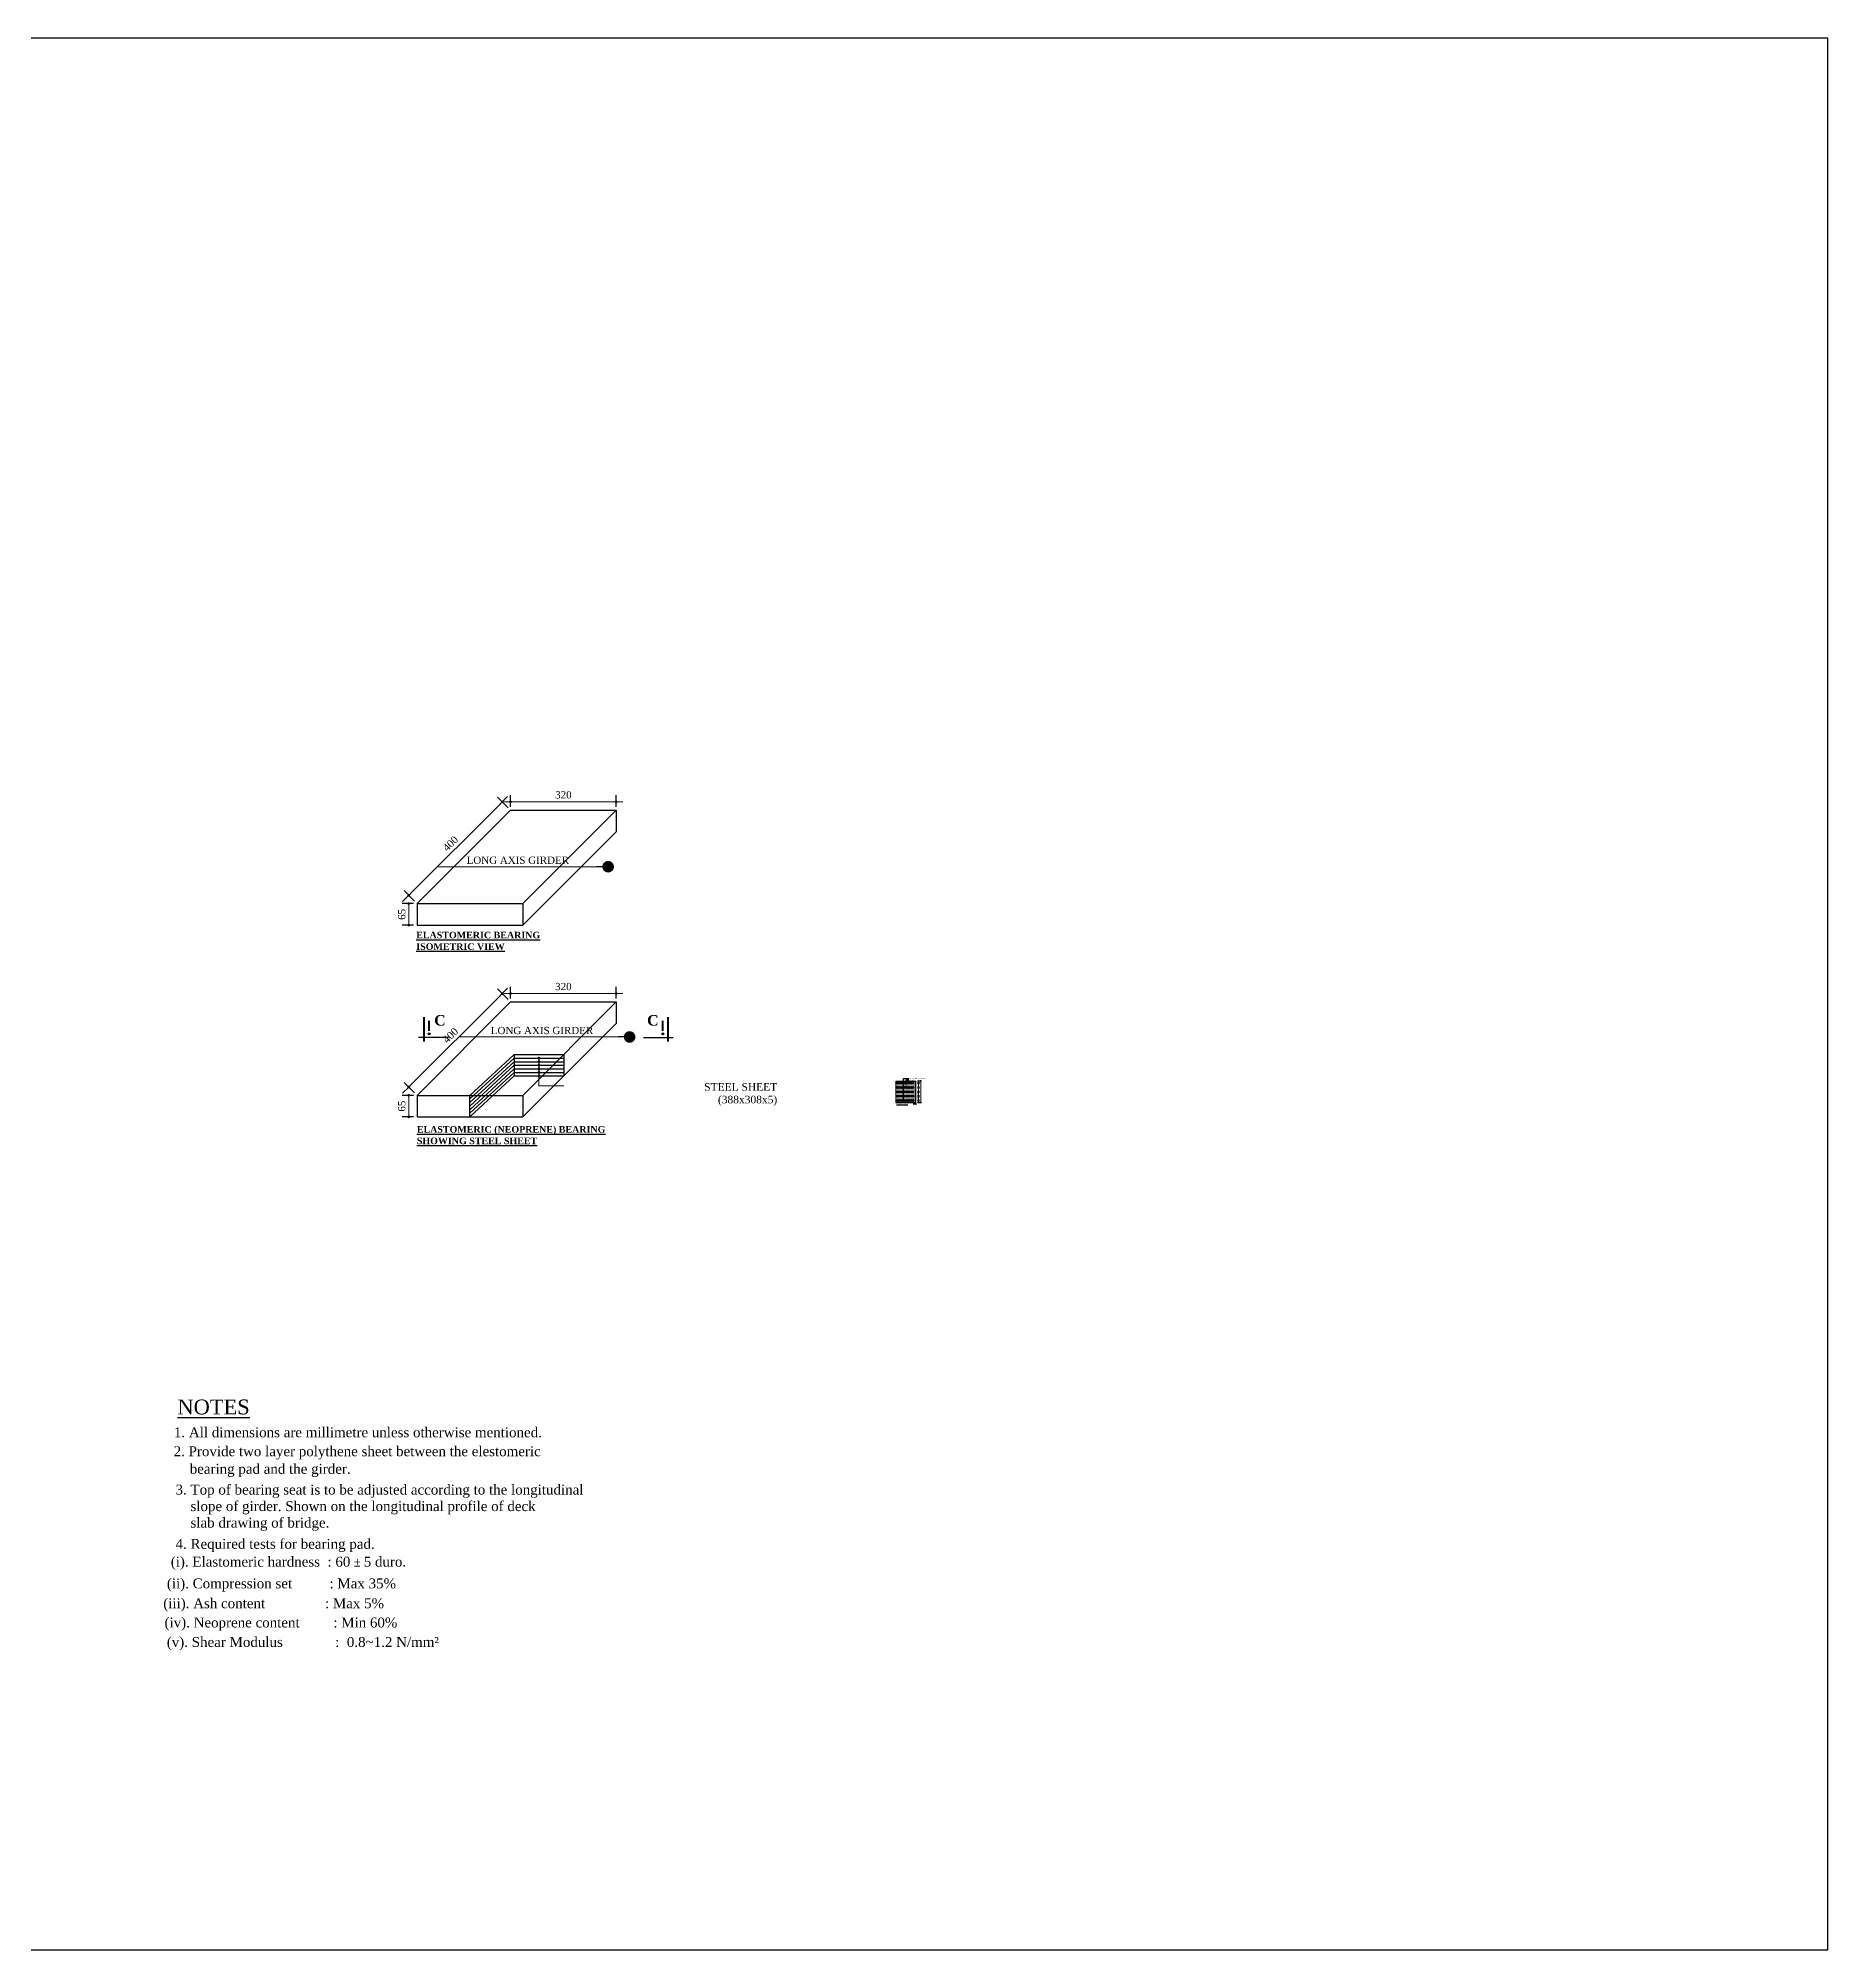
# Model space of a CAD drawing. Header units: millimetres. Extents: x -11624 to 10878, y 376 to 14439.
# Drawn here: x -6208 to -792, y 8654 to 14439 of the extents above; entities that cross this region are included whole.
import ezdxf

# ---------------------------------------------------------------- set-up
doc = ezdxf.new("R2010")
doc.units = ezdxf.units.MM
doc.header["$LTSCALE"] = 4
for name, color, linetype in [('Bearing  peat', 11, 'Continuous'), ('dim', 4, 'Continuous'), ('Girder Line', 11, 'Continuous'), ('Hatching', 35, 'Continuous'), ('Pile', 11, 'Continuous'), ('Text', 7, 'Continuous')]:
    doc.layers.add(name, color=color, linetype=linetype)
doc.layers.add('Dimision', color=4, linetype='Continuous', lineweight=18)
doc.styles.get("Standard").update_dxf_attribs({"font": 'times.ttf'})
doc.dimstyles.new('Copy of ISO-90', dxfattribs={"dimtxt": 90, "dimasz": 0.7, "dimexe": 1, "dimexo": 60, "dimgap": 75, "dimtad": 1, "dimdec": 0, "dimlfac": -1, "dimzin": 1, "dimdsep": 46, "dimtxsty": 'Standard', "dimblk": 'DIM', "dimcen": 60, "dimclrd": 256, "dimclre": 256, "dimclrt": 256, "dimadec": 0, "dimazin": 0, "dimtfac": 1, "dimtdec": 0, "dimtix": 1, "dimtofl": 0, "dimtmove": 0, "dimatfit": 3, "dimldrblk": 'DOT', "dimfxl": 60, "dimfxlon": 1, "dimtolj": 1, "dimlwd": -1, "dimarcsym": 0})
doc.dimstyles.new('ISO-25', dxfattribs={"dimtxt": 15, "dimasz": 15, "dimexe": 20, "dimexo": 10.625, "dimgap": 15, "dimtad": 1, "dimdec": 1, "dimdsep": 46, "dimtxsty": 'Standard', "dimblk": 'DOT', "dimcen": 2.5, "dimclrd": 256, "dimclre": 256, "dimclrt": 256, "dimadec": 0, "dimazin": 0, "dimtfac": 1, "dimtdec": 1, "dimtix": 1, "dimtmove": 0, "dimatfit": 3, "dimldrblk": 'DOT', "dimfxl": 1, "dimlwd": -1, "dimarcsym": 0})

# ---------------------------------------------------------------- blocks, each defined once
blk = doc.blocks.new('_Dot')
at = {"color": 0, "linetype": 'ByBlock', "lineweight": -2}
blk.add_line((-0.5, 0), (-1, 0), dxfattribs=at)
at = {"color": 0, "linetype": 'ByBlock', "const_width": 0.5}
blk.add_lwpolyline([(-0.25, 0, 1), (0.25, 0, 1)], format="xyb", close=True, dxfattribs=at)
blk = doc.blocks.new('*D156')
at = {"layer": 'Defpoints', "color": 0, "linetype": 'Continuous', "transparency": 16777216}
for p in [(-5061.4, 11820), (-5086.6, 11755), (-5061.4, 11755)]:
    blk.add_point(p, dxfattribs=at)
at = {"layer": 'Dimision', "linetype": 'Continuous', "lineweight": -2, "transparency": 16777216}
for p, q in [((-5072, 11820), (-5106.6, 11820)), ((-5072, 11755), (-5106.6, 11755))]:
    blk.add_line(p, q, dxfattribs=at)
at = {"layer": 'Dimision', "linetype": 'Continuous', "transparency": 16777216}
blk.add_line((-5086.6, 11812), (-5086.6, 11763), dxfattribs=at)
at = {"layer": 'Dimision', "linetype": 'Continuous', "transparency": 16777216, "xscale": 8, "yscale": 8, "zscale": 8}
for p, rotation in [((-5086.6, 11820), 90), ((-5086.6, 11755), 270)]:
    blk.add_blockref('_Dot', p, dxfattribs=dict(at, rotation=rotation))
at = {"layer": 'Dimision', "linetype": 'Continuous', "lineweight": 0, "transparency": 16777216, "insert": (-5107.8, 11787.5), "char_height": 22, "attachment_point": 5, "rotation": 90}
blk.add_mtext('65', dxfattribs=at)
blk = doc.blocks.new('*D208')
at = {"layer": 'Defpoints', "color": 0, "linetype": 'Continuous', "transparency": 16777216}
for p in [(-4778.6, 12102.8), (-5086.6, 11845.2), (-5061.4, 11820)]:
    blk.add_point(p, dxfattribs=at)
at = {"layer": 'Dimision', "linetype": 'Continuous', "transparency": 16777216}
blk.add_line((-4809.4, 12122.3), (-5080.9, 11850.8), dxfattribs=at)
at = {"layer": 'Dimision', "linetype": 'Continuous', "lineweight": -2, "transparency": 16777216}
for p, q in [((-4786.1, 12110.3), (-4817.9, 12142.1)), ((-5068.9, 11827.5), (-5100.7, 11859.3))]:
    blk.add_line(p, q, dxfattribs=at)
at = {"layer": 'Dimision', "linetype": 'Continuous', "transparency": 16777216, "xscale": 8, "yscale": 8, "zscale": 8}
for p, rotation in [((-4803.8, 12128), 45.00000000000016), ((-5086.6, 11845.2), 225.0000000000001)]:
    blk.add_blockref('_Dot', p, dxfattribs=dict(at, rotation=rotation))
at = {"layer": 'Dimision', "linetype": 'Continuous', "lineweight": 0, "transparency": 16777216, "insert": (-4960.2, 12001.6), "char_height": 22, "attachment_point": 5, "rotation": 45}
blk.add_mtext('400', dxfattribs=at)
blk = doc.blocks.new('*D209')
at = {"layer": 'Defpoints', "color": 0, "linetype": 'Continuous', "transparency": 16777216}
for p in [(-4778.6, 12102.8), (-4458.6, 12128), (-4458.6, 12102.8)]:
    blk.add_point(p, dxfattribs=at)
at = {"layer": 'Dimision', "linetype": 'Continuous', "lineweight": -2, "transparency": 16777216}
for p, q in [((-4778.6, 12113.4), (-4778.6, 12148)), ((-4458.6, 12113.4), (-4458.6, 12148))]:
    blk.add_line(p, q, dxfattribs=at)
at = {"layer": 'Dimision', "linetype": 'Continuous', "transparency": 16777216}
blk.add_line((-4770.6, 12128), (-4466.6, 12128), dxfattribs=at)
at = {"layer": 'Dimision', "linetype": 'Continuous', "transparency": 16777216, "xscale": 8, "yscale": 8, "zscale": 8, "rotation": 180}
blk.add_blockref('_Dot', (-4778.6, 12128), dxfattribs=at)
at = {"layer": 'Dimision', "linetype": 'Continuous', "transparency": 16777216, "xscale": 8, "yscale": 8, "zscale": 8}
blk.add_blockref('_Dot', (-4458.6, 12128), dxfattribs=at)
at = {"layer": 'Dimision', "linetype": 'Continuous', "lineweight": 0, "transparency": 16777216, "insert": (-4618.6, 12149.2), "char_height": 22, "attachment_point": 5}
blk.add_mtext('320', dxfattribs=at)
blk = doc.blocks.new('*D37')
at = {"layer": 'Defpoints', "color": 0, "linetype": 'Continuous', "transparency": 16777216}
for p in [(-5061.4, 11239.7), (-5086.6, 11174.7), (-5061.4, 11174.7)]:
    blk.add_point(p, dxfattribs=at)
at = {"layer": 'Dimision', "linetype": 'Continuous', "lineweight": -2, "transparency": 16777216}
for p, q in [((-5072, 11239.7), (-5106.6, 11239.7)), ((-5072, 11174.7), (-5106.6, 11174.7))]:
    blk.add_line(p, q, dxfattribs=at)
at = {"layer": 'Dimision', "linetype": 'Continuous', "transparency": 16777216}
blk.add_line((-5086.6, 11231.7), (-5086.6, 11182.7), dxfattribs=at)
at = {"layer": 'Dimision', "linetype": 'Continuous', "transparency": 16777216, "xscale": 8, "yscale": 8, "zscale": 8}
for p, rotation in [((-5086.6, 11239.7), 90), ((-5086.6, 11174.7), 270)]:
    blk.add_blockref('_Dot', p, dxfattribs=dict(at, rotation=rotation))
at = {"layer": 'Dimision', "linetype": 'Continuous', "lineweight": 0, "transparency": 16777216, "insert": (-5107.8, 11207.2), "char_height": 22, "attachment_point": 5, "rotation": 90}
blk.add_mtext('65', dxfattribs=at)
blk = doc.blocks.new('*D173')
at = {"layer": 'Defpoints', "color": 0, "linetype": 'Continuous', "transparency": 16777216}
for p in [(-4778.6, 11522.6), (-5086.6, 11264.9), (-5061.4, 11239.7)]:
    blk.add_point(p, dxfattribs=at)
at = {"layer": 'Dimision', "linetype": 'Continuous', "transparency": 16777216}
blk.add_line((-4809.4, 11542.1), (-5080.9, 11270.6), dxfattribs=at)
at = {"layer": 'Dimision', "linetype": 'Continuous', "lineweight": -2, "transparency": 16777216}
for p, q in [((-4786.1, 11530.1), (-4817.9, 11561.9)), ((-5068.9, 11247.2), (-5100.7, 11279.1))]:
    blk.add_line(p, q, dxfattribs=at)
at = {"layer": 'Dimision', "linetype": 'Continuous', "transparency": 16777216, "xscale": 8, "yscale": 8, "zscale": 8}
for p, rotation in [((-4803.8, 11547.8), 45.00000000000032), ((-5086.6, 11264.9), 225.0000000000004)]:
    blk.add_blockref('_Dot', p, dxfattribs=dict(at, rotation=rotation))
at = {"layer": 'Dimision', "linetype": 'Continuous', "lineweight": 0, "transparency": 16777216, "insert": (-4960.2, 11421.3), "char_height": 22, "attachment_point": 5, "rotation": 45}
blk.add_mtext('400', dxfattribs=at)
blk = doc.blocks.new('*D174')
at = {"layer": 'Defpoints', "color": 0, "linetype": 'Continuous', "transparency": 16777216}
for p in [(-4778.6, 11522.6), (-4458.6, 11547.8), (-4458.6, 11522.6)]:
    blk.add_point(p, dxfattribs=at)
at = {"layer": 'Dimision', "linetype": 'Continuous', "lineweight": -2, "transparency": 16777216}
for p, q in [((-4778.6, 11533.2), (-4778.6, 11567.8)), ((-4458.6, 11533.2), (-4458.6, 11567.8))]:
    blk.add_line(p, q, dxfattribs=at)
at = {"layer": 'Dimision', "linetype": 'Continuous', "transparency": 16777216}
blk.add_line((-4770.6, 11547.8), (-4466.6, 11547.8), dxfattribs=at)
at = {"layer": 'Dimision', "linetype": 'Continuous', "transparency": 16777216, "xscale": 8, "yscale": 8, "zscale": 8, "rotation": 180}
blk.add_blockref('_Dot', (-4778.6, 11547.8), dxfattribs=at)
at = {"layer": 'Dimision', "linetype": 'Continuous', "transparency": 16777216, "xscale": 8, "yscale": 8, "zscale": 8}
blk.add_blockref('_Dot', (-4458.6, 11547.8), dxfattribs=at)
at = {"layer": 'Dimision', "linetype": 'Continuous', "lineweight": 0, "transparency": 16777216, "insert": (-4618.6, 11569), "char_height": 22, "attachment_point": 5}
blk.add_mtext('320', dxfattribs=at)
blk = doc.blocks.new('DIM')
at = {"layer": 'dim'}
for p, q in [((0, -101.4), (0, 101.4)), ((-101.4, 0), (101.4, 0))]:
    blk.add_line(p, q, dxfattribs=at)
at = {"layer": 'dim', "const_width": 25.35}
blk.add_lwpolyline([(-12.68, 0, 1), (12.68, 0, 1)], format="xyb", close=True, dxfattribs=at)
blk = doc.blocks.new('*D38')
at = {"layer": 'Defpoints', "color": 0, "linetype": 'Continuous', "transparency": 16777216}
for p in [(-3558.2, 11219.7), (-3552.2, 11219.7), (-3552.2, 11214.1)]:
    blk.add_point(p, dxfattribs=at)
at = {"layer": 'Dimision', "linetype": 'Continuous', "transparency": 16777216}
for p, q in [((-3559.2, 11214.1), (-3560.2, 11214.1)), ((-3558.2, 11214.1), (-3552.2, 11214.1)), ((-3551.2, 11214.1), (-3550.2, 11214.1))]:
    blk.add_line(p, q, dxfattribs=at)
at = {"layer": 'Dimision', "linetype": 'Continuous', "lineweight": -2, "transparency": 16777216}
for p, q in [((-3558.2, 11216.7), (-3558.2, 11211.1)), ((-3552.2, 11216.7), (-3552.2, 11211.1))]:
    blk.add_line(p, q, dxfattribs=at)
at = {"layer": 'Dimision', "linetype": 'Continuous', "transparency": 16777216}
blk.add_blockref('_Dot', (-3558.2, 11214.1), dxfattribs=at)
at = {"layer": 'Dimision', "linetype": 'Continuous', "transparency": 16777216, "rotation": 180}
blk.add_blockref('_Dot', (-3552.2, 11214.1), dxfattribs=at)
at = {"layer": 'Dimision', "linetype": 'Continuous', "transparency": 16777216, "insert": (-3555.4, 11216.5), "char_height": 2, "attachment_point": 5}
blk.add_mtext('6', dxfattribs=at)
blk = doc.blocks.new('*D39')
at = {"layer": 'Defpoints', "color": 0, "linetype": 'Continuous', "transparency": 16777216}
for p in [(-3552.2, 11223.3), (-3543.9, 11223.3), (-3552.2, 11218.3)]:
    blk.add_point(p, dxfattribs=at)
at = {"layer": 'Dimision', "linetype": 'Continuous', "lineweight": -2, "transparency": 16777216}
for p, q in [((-3547.2, 11223.3), (-3540.9, 11223.3)), ((-3547.2, 11218.3), (-3540.9, 11218.3))]:
    blk.add_line(p, q, dxfattribs=at)
at = {"layer": 'Dimision', "linetype": 'Continuous', "transparency": 16777216}
for p, q in [((-3543.9, 11224.3), (-3543.9, 11225.3)), ((-3543.9, 11218.3), (-3543.9, 11223.3)), ((-3543.9, 11217.3), (-3543.9, 11216.3))]:
    blk.add_line(p, q, dxfattribs=at)
for p, rotation in [((-3543.9, 11223.3), 270), ((-3543.9, 11218.3), 90)]:
    blk.add_blockref('_Dot', p, dxfattribs=dict(at, rotation=rotation))
at = {"layer": 'Dimision', "linetype": 'Continuous', "transparency": 16777216, "insert": (-3546.2, 11220.9), "char_height": 2, "attachment_point": 5, "rotation": 90}
blk.add_mtext('5', dxfattribs=at)
blk = doc.blocks.new('*D40')
at = {"layer": 'Defpoints', "color": 0, "linetype": 'Continuous', "transparency": 16777216}
for p in [(-3552.2, 11226.3), (-3552.2, 11223.3), (-3543.9, 11223.3)]:
    blk.add_point(p, dxfattribs=at)
at = {"layer": 'Dimision', "linetype": 'Continuous', "lineweight": -2, "transparency": 16777216}
for p, q in [((-3547.2, 11226.3), (-3540.9, 11226.3)), ((-3547.2, 11223.3), (-3540.9, 11223.3))]:
    blk.add_line(p, q, dxfattribs=at)
at = {"layer": 'Dimision', "linetype": 'Continuous', "transparency": 16777216}
for p, q in [((-3543.9, 11227.3), (-3543.9, 11228.3)), ((-3543.9, 11226.3), (-3543.9, 11223.3)), ((-3543.9, 11222.3), (-3543.9, 11221.3))]:
    blk.add_line(p, q, dxfattribs=at)
for p, rotation in [((-3543.9, 11226.3), 270), ((-3543.9, 11223.3), 90)]:
    blk.add_blockref('_Dot', p, dxfattribs=dict(at, rotation=rotation))
at = {"layer": 'Dimision', "linetype": 'Continuous', "transparency": 16777216, "insert": (-3546.5, 11224.6), "char_height": 2, "attachment_point": 5, "rotation": 90}
blk.add_mtext('3', dxfattribs=at)
blk = doc.blocks.new('*D41')
at = {"layer": 'Defpoints', "color": 0, "linetype": 'Continuous', "transparency": 16777216}
for p in [(-3552.2, 11239.3), (-3552.2, 11236.3), (-3543.9, 11236.3)]:
    blk.add_point(p, dxfattribs=at)
at = {"layer": 'Dimision', "linetype": 'Continuous', "lineweight": -2, "transparency": 16777216}
for p, q in [((-3547.2, 11239.3), (-3540.9, 11239.3)), ((-3547.2, 11236.3), (-3540.9, 11236.3))]:
    blk.add_line(p, q, dxfattribs=at)
at = {"layer": 'Dimision', "linetype": 'Continuous', "transparency": 16777216}
for p, q in [((-3543.9, 11240.3), (-3543.9, 11241.3)), ((-3543.9, 11239.3), (-3543.9, 11236.3)), ((-3543.9, 11235.3), (-3543.9, 11234.3))]:
    blk.add_line(p, q, dxfattribs=at)
for p, rotation in [((-3543.9, 11239.3), 270), ((-3543.9, 11236.3), 90)]:
    blk.add_blockref('_Dot', p, dxfattribs=dict(at, rotation=rotation))
at = {"layer": 'Dimision', "linetype": 'Continuous', "transparency": 16777216, "insert": (-3546.8, 11238), "char_height": 2, "attachment_point": 5, "rotation": 90}
blk.add_mtext('3', dxfattribs=at)
blk = doc.blocks.new('*D42')
at = {"layer": 'Defpoints', "color": 0, "linetype": 'Continuous', "transparency": 16777216}
for p in [(-3552.2, 11265.3), (-3552.2, 11262.3), (-3543.9, 11262.3)]:
    blk.add_point(p, dxfattribs=at)
at = {"layer": 'Dimision', "linetype": 'Continuous', "lineweight": -2, "transparency": 16777216}
for p, q in [((-3547.2, 11265.3), (-3540.9, 11265.3)), ((-3547.2, 11262.3), (-3540.9, 11262.3))]:
    blk.add_line(p, q, dxfattribs=at)
at = {"layer": 'Dimision', "linetype": 'Continuous', "transparency": 16777216}
for p, q in [((-3543.9, 11266.3), (-3543.9, 11267.3)), ((-3543.9, 11265.3), (-3543.9, 11262.3)), ((-3543.9, 11261.3), (-3543.9, 11260.3))]:
    blk.add_line(p, q, dxfattribs=at)
for p, rotation in [((-3543.9, 11265.3), 270), ((-3543.9, 11262.3), 90)]:
    blk.add_blockref('_Dot', p, dxfattribs=dict(at, rotation=rotation))
at = {"layer": 'Dimision', "linetype": 'Continuous', "transparency": 16777216, "insert": (-3547.2, 11263.9), "char_height": 2, "attachment_point": 5, "rotation": 90}
blk.add_mtext('3', dxfattribs=at)
blk = doc.blocks.new('*D43')
at = {"layer": 'Defpoints', "color": 0, "linetype": 'Continuous', "transparency": 16777216}
for p in [(-3552.2, 11252.3), (-3552.2, 11249.3), (-3543.9, 11249.3)]:
    blk.add_point(p, dxfattribs=at)
at = {"layer": 'Dimision', "linetype": 'Continuous', "lineweight": -2, "transparency": 16777216}
for p, q in [((-3547.2, 11252.3), (-3540.9, 11252.3)), ((-3547.2, 11249.3), (-3540.9, 11249.3))]:
    blk.add_line(p, q, dxfattribs=at)
at = {"layer": 'Dimision', "linetype": 'Continuous', "transparency": 16777216}
for p, q in [((-3543.9, 11253.3), (-3543.9, 11254.3)), ((-3543.9, 11252.3), (-3543.9, 11249.3)), ((-3543.9, 11248.3), (-3543.9, 11247.3))]:
    blk.add_line(p, q, dxfattribs=at)
for p, rotation in [((-3543.9, 11252.3), 270), ((-3543.9, 11249.3), 90)]:
    blk.add_blockref('_Dot', p, dxfattribs=dict(at, rotation=rotation))
at = {"layer": 'Dimision', "linetype": 'Continuous', "transparency": 16777216, "insert": (-3546.8, 11251), "char_height": 2, "attachment_point": 5, "rotation": 90}
blk.add_mtext('3', dxfattribs=at)
blk = doc.blocks.new('*D44')
at = {"layer": 'Defpoints', "color": 0, "linetype": 'Continuous', "transparency": 16777216}
for p in [(-3547.2, 11236.3), (-3547.2, 11226.3), (-3543.9, 11236.3)]:
    blk.add_point(p, dxfattribs=at)
at = {"layer": 'Dimision', "linetype": 'Continuous', "transparency": 16777216}
for p, q in [((-3543.9, 11237.3), (-3543.9, 11238.3)), ((-3543.9, 11226.3), (-3543.9, 11236.3)), ((-3543.9, 11225.3), (-3543.9, 11224.3))]:
    blk.add_line(p, q, dxfattribs=at)
at = {"layer": 'Dimision', "linetype": 'Continuous', "lineweight": -2, "transparency": 16777216}
for p, q in [((-3542.2, 11236.3), (-3540.9, 11236.3)), ((-3542.2, 11226.3), (-3540.9, 11226.3))]:
    blk.add_line(p, q, dxfattribs=at)
at = {"layer": 'Dimision', "linetype": 'Continuous', "transparency": 16777216}
for p, rotation in [((-3543.9, 11236.3), 270), ((-3543.9, 11226.3), 90)]:
    blk.add_blockref('_Dot', p, dxfattribs=dict(at, rotation=rotation))
at = {"layer": 'Dimision', "linetype": 'Continuous', "transparency": 16777216, "insert": (-3546.5, 11231.1), "char_height": 2, "attachment_point": 5, "rotation": 90}
blk.add_mtext('10', dxfattribs=at)
blk = doc.blocks.new('*D45')
at = {"layer": 'Defpoints', "color": 0, "linetype": 'Continuous', "transparency": 16777216}
for p in [(-3547.2, 11249.3), (-3547.2, 11239.3), (-3543.9, 11249.3)]:
    blk.add_point(p, dxfattribs=at)
at = {"layer": 'Dimision', "linetype": 'Continuous', "transparency": 16777216}
for p, q in [((-3543.9, 11250.3), (-3543.9, 11251.3)), ((-3543.9, 11239.3), (-3543.9, 11249.3)), ((-3543.9, 11238.3), (-3543.9, 11237.3))]:
    blk.add_line(p, q, dxfattribs=at)
at = {"layer": 'Dimision', "linetype": 'Continuous', "lineweight": -2, "transparency": 16777216}
for p, q in [((-3542.2, 11249.3), (-3540.9, 11249.3)), ((-3542.2, 11239.3), (-3540.9, 11239.3))]:
    blk.add_line(p, q, dxfattribs=at)
at = {"layer": 'Dimision', "linetype": 'Continuous', "transparency": 16777216}
for p, rotation in [((-3543.9, 11249.3), 270), ((-3543.9, 11239.3), 90)]:
    blk.add_blockref('_Dot', p, dxfattribs=dict(at, rotation=rotation))
at = {"layer": 'Dimision', "linetype": 'Continuous', "transparency": 16777216, "insert": (-3546.5, 11244.1), "char_height": 2, "attachment_point": 5, "rotation": 90}
blk.add_mtext('10', dxfattribs=at)
blk = doc.blocks.new('*D46')
at = {"layer": 'Defpoints', "color": 0, "linetype": 'Continuous', "transparency": 16777216}
for p in [(-3547.2, 11262.3), (-3547.2, 11252.3), (-3543.9, 11262.3)]:
    blk.add_point(p, dxfattribs=at)
at = {"layer": 'Dimision', "linetype": 'Continuous', "transparency": 16777216}
for p, q in [((-3543.9, 11263.3), (-3543.9, 11264.3)), ((-3543.9, 11252.3), (-3543.9, 11262.3)), ((-3543.9, 11251.3), (-3543.9, 11250.3))]:
    blk.add_line(p, q, dxfattribs=at)
at = {"layer": 'Dimision', "linetype": 'Continuous', "lineweight": -2, "transparency": 16777216}
for p, q in [((-3542.2, 11262.3), (-3540.9, 11262.3)), ((-3542.2, 11252.3), (-3540.9, 11252.3))]:
    blk.add_line(p, q, dxfattribs=at)
at = {"layer": 'Dimision', "linetype": 'Continuous', "transparency": 16777216}
for p, rotation in [((-3543.9, 11262.3), 270), ((-3543.9, 11252.3), 90)]:
    blk.add_blockref('_Dot', p, dxfattribs=dict(at, rotation=rotation))
at = {"layer": 'Dimision', "linetype": 'Continuous', "transparency": 16777216, "insert": (-3546.5, 11257.1), "char_height": 2, "attachment_point": 5, "rotation": 90}
blk.add_mtext('10', dxfattribs=at)
blk = doc.blocks.new('*D47')
at = {"layer": 'Defpoints', "color": 0, "linetype": 'Continuous', "transparency": 16777216}
for p in [(-3552.1, 11283.3), (-3552.2, 11278.3), (-3543.9, 11278.3)]:
    blk.add_point(p, dxfattribs=at)
at = {"layer": 'Dimision', "linetype": 'Continuous', "lineweight": -2, "transparency": 16777216}
for p, q in [((-3547.1, 11283.3), (-3540.9, 11283.3)), ((-3547.2, 11278.3), (-3540.9, 11278.3))]:
    blk.add_line(p, q, dxfattribs=at)
at = {"layer": 'Dimision', "linetype": 'Continuous', "transparency": 16777216}
for p, q in [((-3543.9, 11284.3), (-3543.9, 11285.3)), ((-3543.9, 11283.3), (-3543.9, 11278.3)), ((-3543.9, 11277.3), (-3543.9, 11276.3))]:
    blk.add_line(p, q, dxfattribs=at)
for p, rotation in [((-3543.9, 11283.3), 270), ((-3543.9, 11278.3), 90)]:
    blk.add_blockref('_Dot', p, dxfattribs=dict(at, rotation=rotation))
at = {"layer": 'Dimision', "linetype": 'Continuous', "transparency": 16777216, "insert": (-3547.4, 11281.1), "char_height": 2, "attachment_point": 5, "rotation": 90}
blk.add_mtext('5', dxfattribs=at)
blk = doc.blocks.new('*D48')
at = {"layer": 'Defpoints', "color": 0, "linetype": 'Continuous', "transparency": 16777216}
for p in [(-3552.2, 11278.3), (-3552.2, 11275.3), (-3543.9, 11275.3)]:
    blk.add_point(p, dxfattribs=at)
at = {"layer": 'Dimision', "linetype": 'Continuous', "transparency": 16777216}
for p, q in [((-3543.9, 11279.3), (-3543.9, 11280.3)), ((-3543.9, 11278.3), (-3543.9, 11275.3)), ((-3543.9, 11274.3), (-3543.9, 11273.3))]:
    blk.add_line(p, q, dxfattribs=at)
at = {"layer": 'Dimision', "linetype": 'Continuous', "lineweight": -2, "transparency": 16777216}
for p, q in [((-3547.2, 11278.3), (-3540.9, 11278.3)), ((-3547.2, 11275.3), (-3540.9, 11275.3))]:
    blk.add_line(p, q, dxfattribs=at)
at = {"layer": 'Dimision', "linetype": 'Continuous', "transparency": 16777216}
for p, rotation in [((-3543.9, 11278.3), 270), ((-3543.9, 11275.3), 90)]:
    blk.add_blockref('_Dot', p, dxfattribs=dict(at, rotation=rotation))
at = {"layer": 'Dimision', "linetype": 'Continuous', "transparency": 16777216, "insert": (-3547.2, 11276.9), "char_height": 2, "attachment_point": 5, "rotation": 90}
blk.add_mtext('3', dxfattribs=at)
blk = doc.blocks.new('*D49')
at = {"layer": 'Defpoints', "color": 0, "linetype": 'Continuous', "transparency": 16777216}
for p in [(-3547.2, 11275.3), (-3547.2, 11265.3), (-3543.9, 11275.3)]:
    blk.add_point(p, dxfattribs=at)
at = {"layer": 'Dimision', "linetype": 'Continuous', "transparency": 16777216}
for p, q in [((-3543.9, 11276.3), (-3543.9, 11277.3)), ((-3543.9, 11265.3), (-3543.9, 11275.3)), ((-3543.9, 11264.3), (-3543.9, 11263.3))]:
    blk.add_line(p, q, dxfattribs=at)
at = {"layer": 'Dimision', "linetype": 'Continuous', "lineweight": -2, "transparency": 16777216}
for p, q in [((-3542.2, 11275.3), (-3540.9, 11275.3)), ((-3542.2, 11265.3), (-3540.9, 11265.3))]:
    blk.add_line(p, q, dxfattribs=at)
at = {"layer": 'Dimision', "linetype": 'Continuous', "transparency": 16777216}
for p, rotation in [((-3543.9, 11275.3), 270), ((-3543.9, 11265.3), 90)]:
    blk.add_blockref('_Dot', p, dxfattribs=dict(at, rotation=rotation))
at = {"layer": 'Dimision', "linetype": 'Continuous', "transparency": 16777216, "insert": (-3546.5, 11270.1), "char_height": 2, "attachment_point": 5, "rotation": 90}
blk.add_mtext('10', dxfattribs=at)
blk = doc.blocks.new('*D50')
at = {"layer": 'Defpoints', "color": 0, "linetype": 'Continuous', "transparency": 16777216}
for p in [(-3547.1, 11283.3), (-3537.2, 11283.3), (-3547.2, 11218.3)]:
    blk.add_point(p, dxfattribs=at)
at = {"layer": 'Dimision', "linetype": 'Continuous', "lineweight": -2, "transparency": 16777216}
for p, q in [((-3542.1, 11283.3), (-3534.2, 11283.3)), ((-3542.2, 11218.3), (-3534.2, 11218.3))]:
    blk.add_line(p, q, dxfattribs=at)
at = {"layer": 'Dimision', "linetype": 'Continuous', "transparency": 16777216}
blk.add_line((-3537.2, 11219.3), (-3537.2, 11282.3), dxfattribs=at)
for p, rotation in [((-3537.2, 11283.3), 90), ((-3537.2, 11218.3), 270)]:
    blk.add_blockref('_Dot', p, dxfattribs=dict(at, rotation=rotation))
at = {"layer": 'Dimision', "linetype": 'Continuous', "transparency": 16777216, "insert": (-3539.2, 11250.9), "char_height": 2, "attachment_point": 5, "rotation": 90}
blk.add_mtext('65', dxfattribs=at)

msp = doc.modelspace()

# ---------------------------------------------------------------- hatches: boundary and pattern name
at = {"layer": 'Hatching', "linetype": 'Continuous'}
h = msp.add_hatch(dxfattribs=at)
h.set_pattern_fill('DOTS', color=256, style=0)
h.set_pattern_definition([(0, (2233.4827, 7494.0465), (0.79375, 1.5875), [0, -1.5875])])
h.paths.add_polyline_path([(-3559.73, 11265.26, -1), (-3559.73, 11262.26), (-3612.23, 11262.26), (-3612.23, 11252.26), (-3559.73, 11252.26, -1), (-3559.73, 11249.26), (-3612.23, 11249.26), (-3612.23, 11239.33), (-3559.73, 11239.33, -1), (-3559.73, 11236.33), (-3612.23, 11236.33), (-3612.23, 11232.1), (-3611.6, 11232.1), (-3612.85, 11230.73), (-3612.23, 11230.73), (-3612.23, 11226.26), (-3559.73, 11226.26, -1), (-3559.73, 11223.26), (-3612.23, 11223.26), (-3612.23, 11218.26), (-3552.23, 11218.26), (-3552.23, 11283.26), (-3612.23, 11283.26), (-3612.23, 11278.26), (-3559.73, 11278.26, -1), (-3559.73, 11275.26), (-3612.23, 11275.26), (-3612.23, 11270.8), (-3611.6, 11270.8), (-3612.85, 11269.43), (-3612.23, 11269.43), (-3612.23, 11265.26)])
h = msp.add_hatch(dxfattribs=at)
h.set_pattern_fill('LINE', color=256, scale=0.23, angle=60, style=0)
h.set_pattern_definition([(60, (2233.4827, 7494.0465), (-0.63241505, 0.365125), [])])
h.paths.add_polyline_path([(-3559.73, 11275.26, 1), (-3559.73, 11278.26), (-3612.23, 11278.26), (-3612.23, 11275.26)])
h = msp.add_hatch(dxfattribs=at)
h.set_pattern_fill('LINE', color=256, scale=0.23, angle=60, style=0)
h.set_pattern_definition([(60, (2233.4827, 7481.0465), (-0.63241505, 0.365125), [])])
h.paths.add_polyline_path([(-3559.73, 11262.26, 1), (-3559.73, 11265.26), (-3612.23, 11265.26), (-3612.23, 11262.26)])
h = msp.add_hatch(dxfattribs=at)
h.set_pattern_fill('LINE', color=256, scale=0.23, angle=60, style=0)
h.set_pattern_definition([(60, (2233.4827, 7468.0465), (-0.63241505, 0.365125), [])])
h.paths.add_polyline_path([(-3559.73, 11249.26, 1), (-3559.73, 11252.26), (-3612.23, 11252.26), (-3612.23, 11249.26)])
h = msp.add_hatch(dxfattribs=at)
h.set_pattern_fill('LINE', color=256, scale=0.23, angle=60, style=0)
h.set_pattern_definition([(60, (2233.4827, 7455.1188), (-0.63241505, 0.365125), [])])
h.paths.add_polyline_path([(-3559.73, 11236.33, 1), (-3559.73, 11239.33), (-3612.23, 11239.33), (-3612.23, 11236.33)])
h = msp.add_hatch(dxfattribs=at)
h.set_pattern_fill('LINE', color=256, scale=0.23, angle=60, style=0)
h.set_pattern_definition([(60, (2233.4827, 7442.0465), (-0.63241505, 0.365125), [])])
h.paths.add_polyline_path([(-3559.73, 11223.26, 1), (-3559.73, 11226.26), (-3612.23, 11226.26), (-3612.23, 11223.26)])
at = {"layer": 'Pile', "ltscale": 5}
h = msp.add_hatch(color=5, dxfattribs=at)
h.set_gradient(color1=(0, 0, 255), one_color=1, tint=1, name='CYLINDER')
h.paths.add_polyline_path([(-5028, 11425.85, 1), (-5021.93, 11425.85, 1)])
h = msp.add_hatch(color=5, dxfattribs=at)
h.set_gradient(color1=(0, 0, 255), one_color=1, tint=1, name='CYLINDER')
h.paths.add_polyline_path([(-4314.64, 11425.85, -1), (-4320.71, 11425.85, -1)])

# ---------------------------------------------------------------- linework, layer by layer
at = {"layer": 'Bearing  peat', "linetype": 'Continuous', "ltscale": 3}
for p, q in [((-5061.4, 11819.95), (-4778.55, 12102.79)), ((-4778.55, 12102.79), (-4458.55, 12102.79)), ((-4741.4, 11819.95), (-4458.55, 12102.79)), ((-4458.55, 12102.79), (-4458.55, 12037.79)), ((-4741.4, 11754.95), (-4458.55, 12037.79)), ((-5061.4, 11819.95), (-4741.4, 11819.95)), ((-5061.4, 11819.95), (-5061.4, 11754.95)), ((-4741.4, 11819.95), (-4741.4, 11754.95)), ((-5061.4, 11754.95), (-4741.4, 11754.95)), ((-5061.4, 11239.71), (-4778.55, 11522.55)), ((-4778.55, 11522.55), (-4458.55, 11522.55)), ((-4741.4, 11239.71), (-4458.55, 11522.55)), ((-4458.55, 11522.55), (-4458.55, 11457.55)), ((-4741.4, 11174.71), (-4458.55, 11457.55)), ((-4901.4, 11239.71), (-4767.65, 11363.45)), ((-4901.4, 11228.88), (-4767.65, 11352.62)), ((-4901.4, 11218.04), (-4767.65, 11341.79)), ((-4767.65, 11363.62), (-4617.65, 11363.62)), ((-4767.65, 11363.45), (-4767.65, 11298.45)), ((-4767.65, 11352.62), (-4617.65, 11352.62)), ((-4767.65, 11341.79), (-4617.65, 11341.79)), ((-4617.65, 11363.45), (-4617.65, 11298.45)), ((-4901.4, 11207.21), (-4767.65, 11330.95)), ((-4901.4, 11196.38), (-4767.65, 11320.12)), ((-4901.4, 11185.54), (-4767.65, 11309.29)), ((-4901.4, 11174.71), (-4767.65, 11298.45)), ((-4767.65, 11330.95), (-4617.65, 11330.95)), ((-4767.65, 11320.12), (-4617.65, 11320.12)), ((-4767.65, 11309.29), (-4617.65, 11309.29)), ((-4767.65, 11298.45), (-4617.65, 11298.45)), ((-3612.23, 11283.26), (-3552.23, 11283.26)), ((-3552.23, 11218.26), (-3552.23, 11283.26)), ((-5061.4, 11239.71), (-4741.4, 11239.71)), ((-5061.4, 11239.71), (-5061.4, 11174.71)), ((-4901.4, 11174.71), (-4901.4, 11239.71)), ((-4741.4, 11239.71), (-4741.4, 11174.71)), ((-5061.4, 11174.71), (-4741.4, 11174.71)), ((-3612.23, 11218.26), (-3552.23, 11218.26))]:
    msp.add_line(p, q, dxfattribs=at)
at = {"layer": 'Defpoints', "linetype": 'Continuous', "ltscale": 3}
msp.add_lwpolyline([(-11624.29, 8654.24), (-791.75, 8654.24), (-791.75, 14438.89), (-11624.29, 14438.89)], close=True, dxfattribs=at)
at = {"layer": 'Dimision', "linetype": 'Continuous', "lineweight": 0}
for p, q in [((-4803.76, 12128), (-4787.65, 12144)), ((-4778.55, 12128), (-4798.55, 12128)), ((-4458.55, 12128), (-4438.55, 12128)), ((-5086.6, 11845.16), (-5105.3, 11826.5)), ((-4803.76, 11547.76), (-4787.65, 11563.76)), ((-4778.55, 11547.76), (-4798.55, 11547.76)), ((-4458.55, 11547.76), (-4438.55, 11547.76)), ((-5086.6, 11264.92), (-5105.3, 11246.26))]:
    msp.add_line(p, q, dxfattribs=at)
at = {"layer": 'Dimision', "linetype": 'Continuous', "ltscale": 3}
for p, q in [((-3612.23, 11270.8), (-3612.23, 11283.26)), ((-3611.6, 11270.8), (-3612.85, 11269.43)), ((-3612.85, 11269.43), (-3612.23, 11269.43)), ((-3611.6, 11251.69), (-3612.85, 11250.33)), ((-3612.85, 11250.33), (-3612.23, 11250.33)), ((-3611.6, 11232.1), (-3612.85, 11230.73)), ((-3612.85, 11230.73), (-3612.23, 11230.73)), ((-3612.23, 11270.8), (-3611.6, 11270.8)), ((-3612.23, 11251.69), (-3612.23, 11269.43)), ((-3612.23, 11251.69), (-3611.6, 11251.69)), ((-3612.23, 11232.1), (-3612.23, 11250.33)), ((-3612.23, 11232.1), (-3611.6, 11232.1)), ((-3612.23, 11218.26), (-3612.23, 11230.73))]:
    msp.add_line(p, q, dxfattribs=at)
at = {"layer": 'Dimision', "linetype": 'Continuous'}
for p, q in [((-3537.24, 11283.37), (-3537.24, 11285.38)), ((-3537.24, 11218.26), (-3537.24, 11216.25))]:
    msp.add_line(p, q, dxfattribs=at)
at = {"layer": 'Girder Line', "linetype": 'Continuous', "ltscale": 3}
for p, q in [((-3612.23, 11278.26), (-3559.73, 11278.26)), ((-3612.23, 11275.26), (-3559.73, 11275.26)), ((-3612.23, 11265.26), (-3559.73, 11265.26)), ((-3612.23, 11262.26), (-3559.73, 11262.26)), ((-3612.23, 11252.26), (-3559.73, 11252.26)), ((-3612.23, 11249.26), (-3559.73, 11249.26)), ((-3612.23, 11239.33), (-3559.73, 11239.33)), ((-3612.23, 11236.33), (-3559.73, 11236.33)), ((-3612.23, 11226.26), (-3559.73, 11226.26)), ((-3612.23, 11223.26), (-3559.73, 11223.26))]:
    msp.add_line(p, q, dxfattribs=at)
for centre in [(-3559.73, 11276.76), (-3559.73, 11263.76), (-3559.73, 11250.76), (-3559.73, 11237.83), (-3559.73, 11224.76)]:
    msp.add_arc(centre, 1.5, 270, 90, dxfattribs=at)
at = {"layer": 'Pile', "ltscale": 5}
for p, q in [((-4966.34, 11414.71), (-5056.62, 11414.71)), ((-4376.3, 11414.71), (-4286.02, 11414.71))]:
    msp.add_line(p, q, dxfattribs=at)
at = {"layer": 'Pile', "ltscale": 5, "const_width": 6.08}
for points in [[(-5040.62, 11402.52), (-5040.62, 11477.13)], [(-5024.97, 11434.36), (-5024.97, 11466.2)], [(-4317.67, 11434.36), (-4317.67, 11466.2)], [(-4302.02, 11402.52), (-4302.02, 11477.13)]]:
    msp.add_lwpolyline(points, dxfattribs=at)
at = {"layer": 'Pile', "ltscale": 5}
for centre in [(-5024.97, 11425.85), (-4317.67, 11425.85)]:
    msp.add_circle(centre, 3.04, dxfattribs=at)
at = {"layer": 'Text', "linetype": 'Continuous'}
for p, q in [((-3589.12, 11290.49), (-3573.36, 11290.49)), ((-3581.1, 11286.63), (-3573.25, 11286.63))]:
    msp.add_line(p, q, dxfattribs=at)

# ---------------------------------------------------------------- texts
at = {"layer": 'Girder Line', "char_height": 22, "width": 634.4051, "attachment_point": 1}
for insert in [(-4911.45, 11962.39), (-4838.29, 11447.15)]:
    msp.add_mtext('{\\fTimes New Roman|b0|i0|c0|p18;LONG AXIS GIRDER}', dxfattribs=dict(at, insert=insert))
at = {"layer": 'Text', "linetype": 'Continuous'}
for s, p in [('1. All dimensions are millimetre unless otherwise mentioned.', (-5797.34, 10205.17)), ('2. Provide two layer polythene sheet between the elestomeric ', (-5798.18, 10147.86)), ('bearing pad and the girder.', (-5749.45, 10094.63))]:
    msp.add_text(s, height=30, dxfattribs=at).set_placement(p)
at = {"layer": 'Text'}
for s, insert, char_height, width, attachment_point in [('{\\fTimes New Roman|b1|i0|c0|p18;\\LELASTOMERIC BEARING}', (-5063.93, 11734.96), 20, 691.0118, 1), ('{\\fTimes New Roman|b1|i0|c0|p18;\\LISOMETRIC VIEW}', (-5063.93, 11700.02), 20, 691.0118, 1), ('{\\fTimes New Roman|b1|i0|c0|p18;C}', (-5009.69, 11482.86), 32, 881.3714, 1), ('{\\fTimes New Roman|b1|i0|c0|p18;C}', (-4365.2, 11482.86), 32, 881.3714, 1), ('\\pt25.001,600.001;STEEL SHEET\\P(388x308x5)', (-3971.39, 11276.99), 23, 634.4051, 3), ('{\\fTimes New Roman|b1|i0|c0|p18;\\LELASTOMERIC (NEOPRENE) BEARING}', (-5062.1, 11146.88), 20, 691.0118, 1), ('{\\fTimes New Roman|b1|i0|c0|p18;\\LSHOWING STEEL SHEET}', (-5062.1, 11112.1), 20, 691.0118, 1), ('{\\LNOTES}', (-5786.88, 10319.36), 45, 951.6077, 1)]:
    msp.add_mtext(s, dxfattribs=dict(at, insert=insert, char_height=char_height, width=width, attachment_point=attachment_point))
at = {"layer": 'Text', "linetype": 'Continuous', "ltscale": 0.1, "char_height": 2.4, "width": 62.4048, "attachment_point": 1}
for s, insert in [('Elastomer', (-3572.24, 11288.18)), ('Steel Sheet (Size 488 x 308 x 5)', (-3572.01, 11291.93))]:
    msp.add_mtext(s, dxfattribs=dict(at, insert=insert))
at = {"layer": 'Text', "linetype": 'Continuous', "insert": (-3609.88, 11215.19), "char_height": 3.5, "attachment_point": 1}
msp.add_mtext('{\\fTimes New Roman|b0|i0|c0|p18;\\LSECTION. C-C}', dxfattribs=at)
at = {"layer": 'Text', "linetype": 'Continuous', "char_height": 30, "attachment_point": 1}
for s, insert, width in [('3. Top of bearing seat is to be adjusted according to the longitudinal\\P\\pi-60,l60;    slope of girder. Shown on the longitudinal profile of deck \\P    slab drawing of bridge.      ', (-5792.39, 10061.78), 1491.7634), ('4. Required tests for bearing pad.', (-5792.39, 9897.57), 1269.6667), ('(i). Elastomeric hardness  : 60 {\\fAngsana New|b0|i0|c0|p18;\\H0.875x;± }5 duro.', (-5806.85, 9843.71), 1269.6667), ('(ii). Compression set          : Max 35%', (-5818.56, 9777.94), 1269.6667), ('(iii). Ash content                : Max 5%', (-5829.58, 9717.78), 1269.6667), ('(iv). Neoprene content         : Min 60%', (-5825.73, 9659.63), 1269.6667), (' (v). Shear Modulus              :  0.8~1.2 N/mm²', (-5830.22, 9600.64), 1269.6667)]:
    msp.add_mtext(s, dxfattribs=dict(at, insert=insert, width=width))

# ---------------------------------------------------------------- dimensions: what is measured, and where the dimension line sits
at = {"layer": 'Dimision', "linetype": 'Continuous', "lineweight": 0}
for base, p1, p2, picture, middle in [((-4458.55, 12128), (-4778.55, 12102.79), (-4458.55, 12102.79), '*D209', (-4618.55, 12149.19)), ((-4458.55, 11547.76), (-4778.55, 11522.55), (-4458.55, 11522.55), '*D174', (-4618.55, 11568.95))]:
    dim = msp.add_linear_dim(base=base, p1=p1, p2=p2, dimstyle='ISO-25', override={"dimtxt": 22, "dimasz": 8, "dimgap": 10}, dxfattribs=at)
    dim.commit()
    dim.dimension.update_dxf_attribs({"geometry": picture, "text_midpoint": middle})
for p1, p2, picture, middle in [((-4778.55, 12102.79), (-5061.4, 11819.95), '*D208', (-4960.17, 12001.57)), ((-4778.55, 11522.55), (-5061.4, 11239.71), '*D173', (-4960.17, 11421.33))]:
    dim = msp.add_aligned_dim(p1=p1, p2=p2, distance=-35.65, dimstyle='ISO-25', override={"dimtxt": 22, "dimasz": 8, "dimgap": 10}, dxfattribs=at)
    dim.commit()
    dim.dimension.update_dxf_attribs({"geometry": picture, "text_midpoint": middle})
for base, p1, p2, picture, middle in [((-5086.6, 11754.95), (-5061.4, 11819.95), (-5061.4, 11754.95), '*D156', (-5107.79, 11787.45)), ((-5086.6, 11174.71), (-5061.4, 11239.71), (-5061.4, 11174.71), '*D37', (-5107.79, 11207.21))]:
    dim = msp.add_linear_dim(base=base, p1=p1, p2=p2, angle=90, dimstyle='ISO-25', override={"dimtxt": 22, "dimasz": 8, "dimgap": 10}, dxfattribs=at)
    dim.commit()
    dim.dimension.update_dxf_attribs({"geometry": picture, "text_midpoint": middle})
at = {"layer": 'Dimision', "linetype": 'Continuous'}
for base, p1, p2, override, picture, middle in [((-3543.92, 11278.26), (-3552.08, 11283.26), (-3552.22, 11278.26), {"dimtxt": 2, "dimasz": 1, "dimexe": 3, "dimexo": 5, "dimtmove": 2}, '*D47', (-3547.39, 11281.05)), ((-3543.92, 11275.26), (-3552.22, 11278.26), (-3552.22, 11275.26), {"dimtxt": 2, "dimasz": 1, "dimexe": 3, "dimexo": 5, "dimtmove": 2}, '*D48', (-3547.25, 11276.9)), ((-3537.24, 11283.26), (-3547.23, 11218.26), (-3547.08, 11283.26), {"dimtxt": 2, "dimasz": 1, "dimexe": 3, "dimexo": 5, "dimgap": 0, "dimtmove": 2}, '*D50', (-3539.2, 11250.87)), ((-3543.89, 11223.26), (-3552.23, 11218.26), (-3552.23, 11223.26), {"dimtxt": 2, "dimasz": 1, "dimexe": 3, "dimexo": 5, "dimtmove": 2}, '*D39', (-3546.21, 11220.85)), ((-3543.92, 11262.26), (-3552.22, 11265.26), (-3552.22, 11262.26), {"dimtxt": 2, "dimasz": 1, "dimexe": 3, "dimexo": 5, "dimtmove": 2}, '*D42', (-3547.25, 11263.9)), ((-3543.92, 11249.26), (-3552.22, 11252.26), (-3552.2, 11249.26), {"dimtxt": 2, "dimasz": 1, "dimexe": 3, "dimexo": 5, "dimtmove": 2}, '*D43', (-3546.8, 11251.01)), ((-3543.92, 11236.26), (-3552.22, 11239.26), (-3552.2, 11236.26), {"dimtxt": 2, "dimasz": 1, "dimexe": 3, "dimexo": 5, "dimtmove": 2}, '*D41', (-3546.8, 11238.01)), ((-3543.92, 11223.26), (-3552.2, 11226.25), (-3552.22, 11223.26), {"dimtxt": 2, "dimasz": 1, "dimexe": 3, "dimexo": 5, "dimtmove": 2}, '*D40', (-3546.49, 11224.56)), ((-3543.92, 11275.26), (-3547.22, 11265.26), (-3547.22, 11275.26), {"dimtxt": 2, "dimasz": 1, "dimexe": 3, "dimexo": 5, "dimtmove": 2}, '*D49', (-3546.5, 11270.09)), ((-3543.92, 11262.26), (-3547.2, 11252.26), (-3547.2, 11262.26), {"dimtxt": 2, "dimasz": 1, "dimexe": 3, "dimexo": 5, "dimtmove": 2}, '*D46', (-3546.49, 11257.09)), ((-3543.92, 11249.26), (-3547.2, 11239.26), (-3547.2, 11249.26), {"dimtxt": 2, "dimasz": 1, "dimexe": 3, "dimexo": 5, "dimtmove": 2}, '*D45', (-3546.49, 11244.09)), ((-3543.92, 11236.26), (-3547.2, 11226.25), (-3547.2, 11236.26), {"dimtxt": 2, "dimasz": 1, "dimexe": 3, "dimexo": 5, "dimtmove": 2}, '*D44', (-3546.49, 11231.09))]:
    dim = msp.add_linear_dim(base=base, p1=p1, p2=p2, angle=90, dimstyle='ISO-25', override=override, dxfattribs=at)
    dim.commit()
    dim.dimension.update_dxf_attribs({"geometry": picture, "text_midpoint": middle, "dimtype": 160})
dim = msp.add_linear_dim(base=(-3552.23, 11214.06), p1=(-3558.23, 11219.67), p2=(-3552.23, 11219.67), dimstyle='ISO-25', override={"dimtxt": 2, "dimasz": 1, "dimexe": 3, "dimexo": 3, "dimtmove": 2}, dxfattribs=at)
dim.commit()
dim.dimension.update_dxf_attribs({"geometry": '*D38', "text_midpoint": (-3555.4, 11216.51), "dimtype": 160})

# ---------------------------------------------------------------- leaders
at = {"layer": 'Dimision', "linetype": 'Continuous', "ltscale": 0.1}
for points, dimstyle, override in [([(-4483.13, 11931.73), (-4996.5, 11931.73)], 'ISO-25', {"dimasz": 35, "dimgap": 15, "dimtad": 0}), ([(-4418.13, 11416.49), (-4931.5, 11416.49)], 'ISO-25', {"dimasz": 35, "dimgap": 15, "dimtad": 0}), ([(-4692.65, 11352.62), (-4692.65, 11268.88), (-4617.7, 11268.88)], 'Copy of ISO-90', {"dimasz": 8, "dimgap": 75, "dimtad": 0}), ([(-4692.65, 11341.79), (-4692.65, 11268.88), (-4617.7, 11268.88)], 'Copy of ISO-90', {"dimasz": 8, "dimtad": 0}), ([(-4692.65, 11330.95), (-4692.65, 11268.88)], 'Copy of ISO-90', {"dimasz": 8, "dimtad": 0}), ([(-4692.65, 11320.12), (-4692.65, 11268.88), (-4617.7, 11268.88)], 'Copy of ISO-90', {"dimasz": 8, "dimtad": 0}), ([(-4692.65, 11309.29), (-4692.65, 11268.88), (-4617.7, 11268.88)], 'Copy of ISO-90', {"dimasz": 8, "dimtad": 0}), ([(-4692.65, 11298.45), (-4692.65, 11268.88), (-4617.7, 11268.88)], 'Copy of ISO-90', {"dimasz": 8, "dimtad": 0})]:
    msp.add_leader(points, dimstyle=dimstyle, override=override, dxfattribs=at)
at = {"layer": 'Text', "linetype": 'Continuous'}
for points, override in [([(-3589.12, 11252.29), (-3589.12, 11290.49)], {"dimasz": 3, "dimtad": 0}), ([(-3589.12, 11265.26), (-3589.12, 11290.49)], {"dimasz": 3, "dimtad": 0}), ([(-3589.12, 11278.26), (-3589.12, 11290.49), (-3573.36, 11290.49)], {"dimasz": 3, "dimtad": 0}), ([(-3581.1, 11270.29), (-3581.1, 11286.63)], {"dimasz": 1.25, "dimtad": 0}), ([(-3589.12, 11239.33), (-3589.12, 11265.26)], {"dimasz": 3, "dimtad": 0}), ([(-3589.12, 11226.26), (-3589.12, 11247.26)], {"dimasz": 3, "dimtad": 0})]:
    msp.add_leader(points, dimstyle='ISO-25', override=override, dxfattribs=at)

doc.saveas('drawing.dxf')
